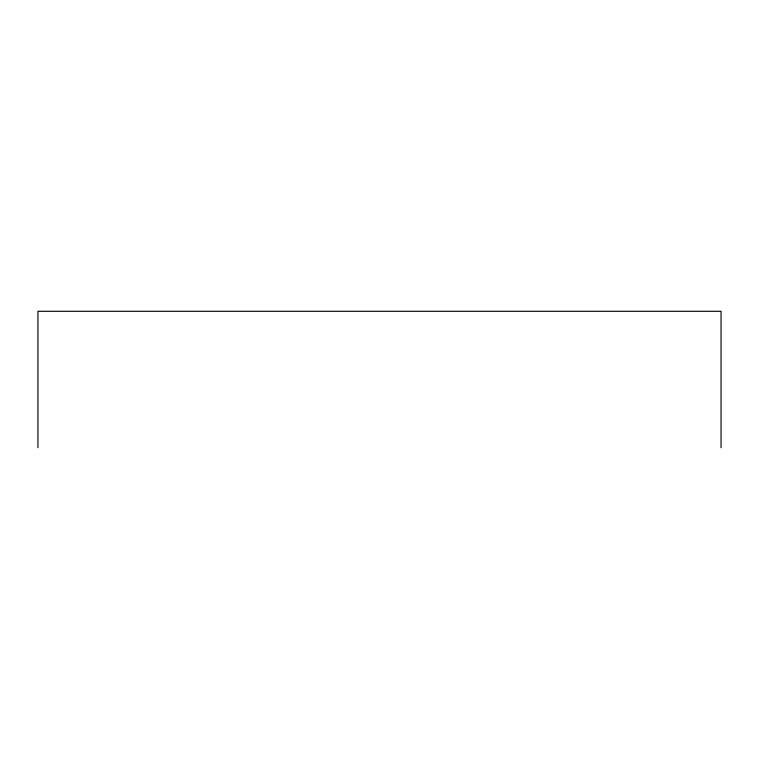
<?xml version="1.0" encoding="UTF-8"?>
<svg xmlns="http://www.w3.org/2000/svg" width="759" height="759" viewBox="0 0 759 759"><rect width="100%" height="100%" fill="white"/><g stroke="black" fill="none" stroke-linecap="round" stroke-linejoin="round"><path stroke-width="1.14" d="M721.05 447.715L721.05 311.285L37.95 311.285L37.95 447.715"/></g></svg>
